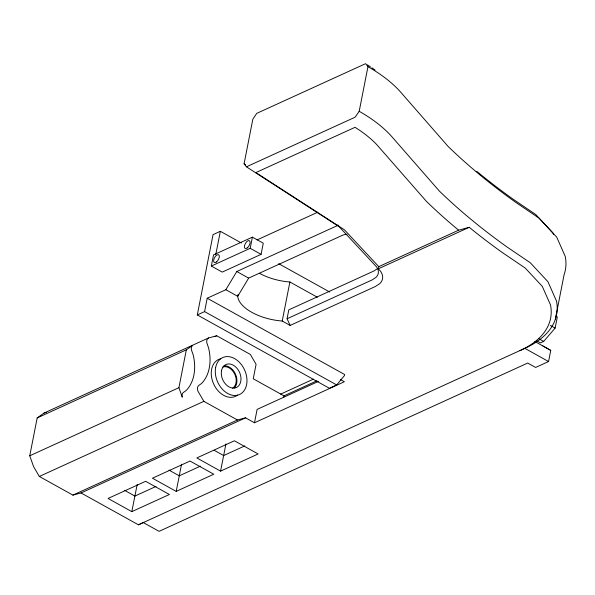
<?xml version="1.0" encoding="UTF-8"?>
<svg xmlns="http://www.w3.org/2000/svg" width="595" height="595" viewBox="0 0 595 595"><rect width="100%" height="100%" fill="white"/><g stroke="black" fill="none" stroke-linecap="round" stroke-linejoin="round"><path stroke-width="0.89" d="M340.474 379.58L344.371 381.745L254.489 422.777L245.586 417.831L81.039 492.95L72.902 495.107L39.322 476.461L33.551 466.584L29.75 455.785L37.18 417.928L44.052 413.049L208.6 337.93L216.736 335.773L250.317 354.419L256.088 364.296L253.247 378.792L283.971 395.853L316.912 380.815M137.185 484.471L131.815 511.64L108.074 498.454L145.649 481.303L169.389 494.49L131.815 511.64M178.909 387.687L186.339 349.83L192.386 345.539A5.288 3.845 65.5 0 0 191.493 350.091L193.159 354.813A41.509 30.189 65.5 0 1 186.153 390.506L183.148 392.648A5.288 3.845 65.5 0 0 182.256 397.192L178.909 387.687L29.75 455.785M197.302 314.933L204.591 311.609L207.216 298.221L344.646 374.523L344.431 375.638L336.681 384.943L329.392 388.267L197.302 314.933L213.055 234.623L220.343 231.299L241.414 242.991M211.337 266.047L213.523 254.898L252.392 237.152L263.273 243.191L261.086 254.348L222.218 272.094L211.337 266.047L250.205 248.308L261.086 254.348M215.754 254.682L220.343 231.299M181.557 464.212L176.194 491.381L152.446 478.202L190.021 461.043L213.769 474.23L176.194 491.381M339.016 226.643L246.434 166.816L244.084 163.833L252.83 119.216L256.72 113.377L365.613 63.665L367.955 66.662L371.734 68.871A134.775 64.929 11.1 0 1 400.926 92.441L448.095 146.437A655.497 315.789 11.1 0 0 515.969 202.516L539.048 218.149L556.712 237.122L565.25 256.438A145.277 69.987 11.1 0 1 564.075 274.793L555.321 319.411M238.067 294.495L237.71 296.31A39.322 18.943 11.1 0 0 282.231 321.025L290.144 325.42L375.386 286.507L379.736 283.651A33.707 16.236 11.1 0 0 380.51 271.171L378.316 268.806L378.77 266.649L458.626 230.198L469.232 227.297L472.021 229.573A661.194 318.533 11.1 0 0 502.582 252.719L525.266 268.085L542.298 286.381L550.531 305.012A140.085 67.488 11.1 0 1 519.985 350.619M250.205 248.308L252.392 237.152M225.936 443.952L220.567 471.121L196.826 457.942L234.393 440.783L258.141 453.97L220.567 471.121M254.489 422.777L257.114 409.39L318.437 381.395M282.231 321.025L289.891 281.985A39.322 18.943 11.1 0 1 259.532 273.328M290.144 325.42L287.065 318.764L288.813 309.839L373.846 271.022L377.639 268.538M283.629 397.624L283.971 395.853M246.434 166.816L355.111 117.208L359.202 111.28L367.955 66.662M81.039 492.95L138.419 524.812L143.254 522.544L159.088 531.335L527.698 363.054L535.612 367.45L548.568 361.537L550.754 350.381L542.789 345.896M536.467 340.712L540.424 342.913L543.666 341.433L555.128 328.076L557.322 316.919L555.737 316.042M207.216 298.221L225.84 289.72L236.78 271.521L338.228 225.208M347.011 234.311A12.131 5.846 11.1 0 0 342.348 235.337L248.65 278.11L237.71 296.31L225.84 289.72M257.04 239.934L317.76 212.207M215.048 336.547L216.736 335.773M37.18 417.928L186.339 349.83M378.316 268.806L469.232 227.297M287.065 318.764L372.091 279.947L375.891 277.463A28.538 13.745 11.1 0 0 376.568 266.895L337.67 225.111M39.322 476.461L203.869 401.342L237.45 419.988L245.586 417.831M280.595 394.143L313.528 379.112M72.902 495.107L237.45 419.988M156.009 486.435L134.909 496.074L124.615 490.354M200.381 466.175L179.281 475.814L168.995 470.102M244.761 445.923L223.661 455.554L214.163 450.281M138.419 524.812L524.82 348.35A145.277 69.987 11.1 0 0 556.496 301.055L547.958 281.74L530.294 262.759L507.223 247.133A655.497 315.789 11.1 0 1 476.937 224.203L471.218 219.533A655.497 315.789 11.1 0 1 439.341 191.054L392.172 137.058A134.775 64.929 11.1 0 0 362.98 113.489L359.202 111.28M44.052 413.049L46.492 412.402M550.382 325.435L555.128 328.076M538.914 338.793L543.666 341.433M534.875 341.5L550.754 350.381M524.82 348.35L548.568 361.537M278.691 263.689L329.742 292.033M289.891 281.985L317.358 297.24M236.78 271.521L248.65 278.11M204.591 311.609L336.681 384.943M367.308 64.84L368.424 65.532A121.849 58.697 11.1 0 1 370.484 66.878M244.084 163.833L245.638 164.837M476.759 171.33L482.523 176.038A661.194 318.533 11.1 0 0 513.083 199.176L535.768 214.542L552.807 232.838L553.558 234.542M458.626 230.198L453.472 225.877A668.423 322.014 11.1 0 1 431.799 206.51L426.437 201.378L376.747 144.607A121.849 58.704 11.1 0 0 359.573 130.253L355.051 127.3L255.887 172.572L344.364 229.744L378.77 266.649M203.869 401.342L198.098 391.465A5.288 3.845 65.5 0 1 199.355 385.032L201.541 383.485A41.509 30.189 65.5 0 0 208.54 347.792L207.335 344.364A5.288 3.845 65.5 0 1 208.6 337.93M237.606 395.087A20.297 14.763 65.5 0 1 213.724 384.147A20.297 14.763 65.5 0 1 220.767 358.711M224.122 365.813A12.621 9.178 65.5 0 1 235.404 373.987A12.621 9.178 65.5 0 1 234.363 387.933M371.83 67.785A121.849 58.697 11.1 0 1 375.088 70.091M222.865 366.989A11.707 8.508 65.5 0 1 234.802 374.27A11.707 8.508 65.5 0 1 232.66 388.148M216.476 261.964A4.41 2.157 -61 0 0 218.953 255.054A4.41 2.157 -61 0 0 214.014 258.855A4.41 2.157 -61 0 0 216.476 261.964M247.245 247.914A4.41 2.157 -61 0 0 249.721 241.005A4.41 2.157 -61 0 0 244.783 244.813A4.41 2.157 -61 0 0 247.245 247.914M221.518 370.692A12.621 9.178 65.5 0 0 234.11 388.104A12.621 9.178 65.5 0 0 237.799 369.309A12.621 9.178 65.5 0 0 221.518 370.692M215.658 367.435A20.297 14.763 65.5 0 0 235.917 395.444A20.297 14.763 65.5 0 0 241.845 365.218A20.297 14.763 65.5 0 0 215.658 367.435"/></g></svg>
